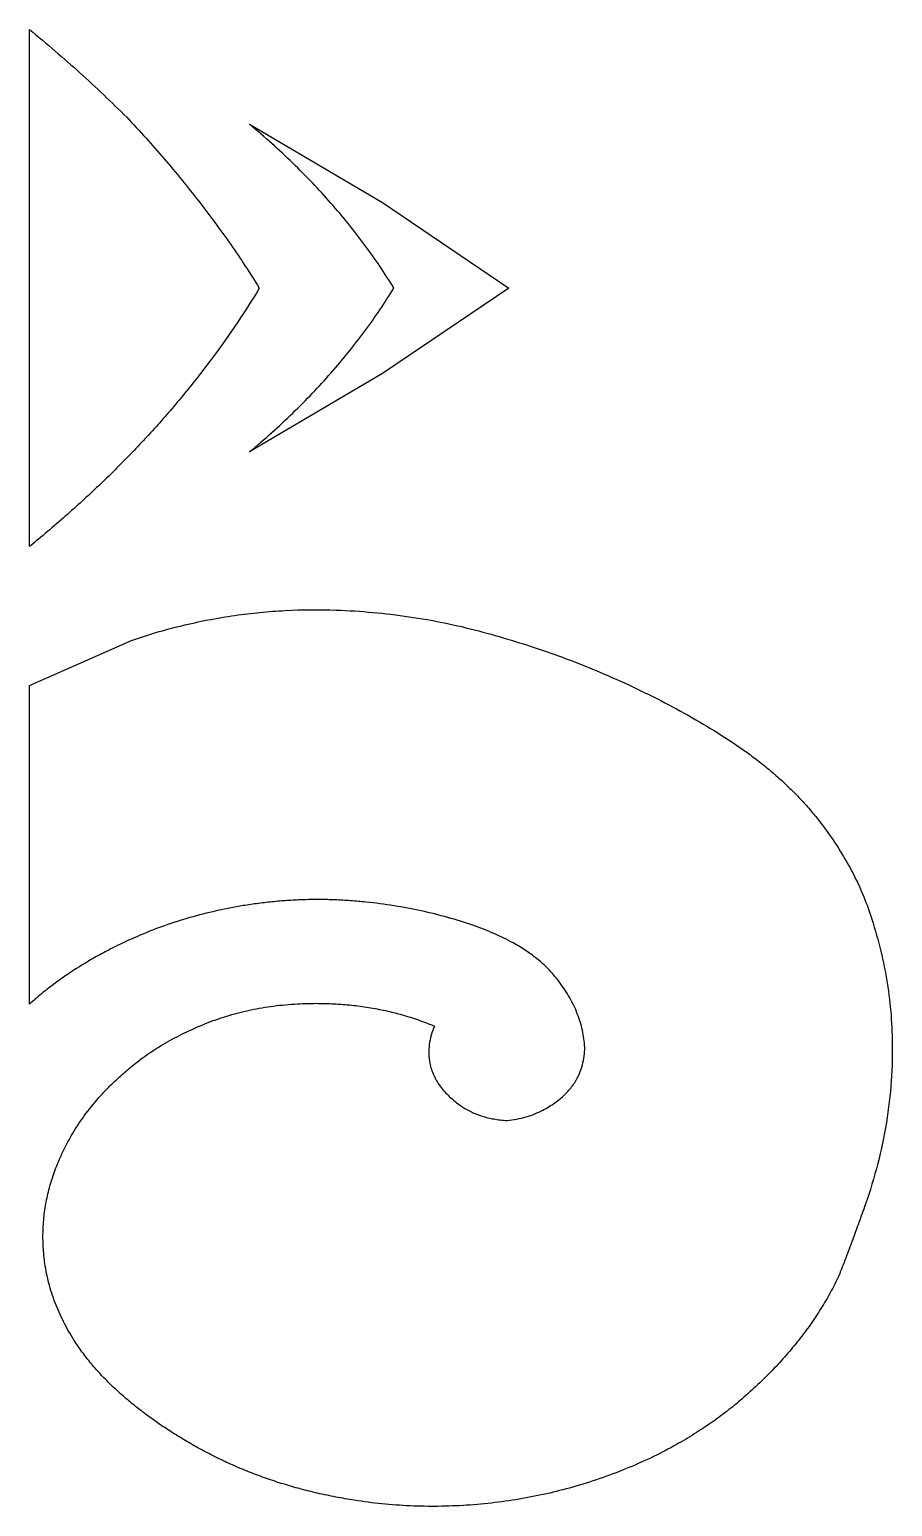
# Model space of a CAD drawing. Header units: centimetres. Extents: x -1.65 to 1.65, y -4.26 to 4.26.
# Drawn here: x -1.314 to -0.514, y -3.94 to -2.571 of the extents above; entities that cross this region are included whole.
import ezdxf

# ---------------------------------------------------------------- set-up
doc = ezdxf.new("R2010")
doc.units = ezdxf.units.CM
doc.header["$MEASUREMENT"] = 0
doc.layers.add('Layer 1', color=7, linetype='Continuous')

msp = doc.modelspace()

# ---------------------------------------------------------------- linework, layer by layer
at = {"layer": 'Layer 1', "color": 177}
for points, knots in [([(-1.22423, -2.65191), (-1.23124, -2.64491), (-1.23832, -2.63801), (-1.24551, -2.63118), (-1.24551, -2.63118), (-1.25283, -2.62423), (-1.26024, -2.61737), (-1.26774, -2.6106), (-1.26774, -2.6106), (-1.27528, -2.60381), (-1.28289, -2.59711), (-1.2906, -2.59049), (-1.2906, -2.59049), (-1.29844, -2.58376), (-1.30638, -2.57711), (-1.31439, -2.57056), (-1.31439, -2.57056), (-1.31439, -2.57056), (-1.31439, -3.04984), (-1.31439, -3.04984), (-1.31439, -3.04984), (-1.30318, -3.04071), (-1.29214, -3.03136), (-1.28127, -3.02181), (-1.28127, -3.02181), (-1.27073, -3.01255), (-1.26038, -3.00309), (-1.2502, -2.99341), (-1.2502, -2.99341), (-1.24022, -2.98392), (-1.23044, -2.97423), (-1.22085, -2.96433), (-1.22085, -2.96433), (-1.21157, -2.95476), (-1.20249, -2.94497), (-1.19363, -2.93501), (-1.19363, -2.93501), (-1.18476, -2.92505), (-1.17611, -2.91488), (-1.1677, -2.90455), (-1.1677, -2.90455), (-1.15954, -2.89451), (-1.15162, -2.88431), (-1.14393, -2.87393), (-1.14393, -2.87393), (-1.13621, -2.8635), (-1.12872, -2.85289), (-1.1215, -2.84211), (-1.1215, -2.84211), (-1.11447, -2.83163), (-1.1077, -2.821), (-1.10119, -2.8102), (-1.10119, -2.8102), (-1.10969, -2.79652), (-1.11856, -2.78306), (-1.12778, -2.76984), (-1.12778, -2.76984), (-1.13732, -2.75617), (-1.1472, -2.74276), (-1.15742, -2.7296), (-1.15742, -2.7296), (-1.16258, -2.72297), (-1.16781, -2.71642), (-1.17312, -2.70992), (-1.17312, -2.70992), (-1.17853, -2.7033), (-1.18403, -2.69677), (-1.18959, -2.69029), (-1.18959, -2.69029), (-1.19516, -2.68381), (-1.20081, -2.6774), (-1.20653, -2.67107), (-1.20653, -2.67107), (-1.21236, -2.66461), (-1.21825, -2.65823), (-1.22423, -2.65191)], [0, 0, 0, 0, 0.05, 0.05, 0.05, 0.05, 0.1, 0.1, 0.1, 0.1, 0.15, 0.15, 0.15, 0.15, 0.2, 0.2, 0.2, 0.2, 0.25, 0.25, 0.25, 0.25, 0.3, 0.3, 0.3, 0.3, 0.35, 0.35, 0.35, 0.35, 0.4, 0.4, 0.4, 0.4, 0.45, 0.45, 0.45, 0.45, 0.5, 0.5, 0.5, 0.5, 0.55, 0.55, 0.55, 0.55, 0.6, 0.6, 0.6, 0.6, 0.65, 0.65, 0.65, 0.65, 0.7, 0.7, 0.7, 0.7, 0.75, 0.75, 0.75, 0.75, 0.8, 0.8, 0.8, 0.8, 0.85, 0.85, 0.85, 0.85, 0.9, 0.9, 0.9, 0.9, 1, 1, 1, 1]), ([(-0.86985, -2.8102), (-0.86985, -2.8102), (-0.9869, -2.73085), (-0.9869, -2.73085), (-0.9869, -2.73085), (-0.9869, -2.73085), (-1.11016, -2.65843), (-1.11016, -2.65843), (-1.11016, -2.65843), (-1.1032, -2.66425), (-1.09633, -2.6702), (-1.08959, -2.67627), (-1.08959, -2.67627), (-1.08302, -2.68216), (-1.07657, -2.68818), (-1.07025, -2.69431), (-1.07025, -2.69431), (-1.06402, -2.70034), (-1.05791, -2.70649), (-1.05192, -2.71276), (-1.05192, -2.71276), (-1.0461, -2.71885), (-1.04042, -2.72505), (-1.03485, -2.73137), (-1.03485, -2.73137), (-1.02928, -2.73768), (-1.02386, -2.74412), (-1.01856, -2.75065), (-1.01856, -2.75065), (-1.01341, -2.757), (-1.00842, -2.76345), (-1.00356, -2.77), (-1.00356, -2.77), (-0.99867, -2.77659), (-0.99395, -2.78328), (-0.98936, -2.79007), (-0.98936, -2.79007), (-0.98489, -2.79668), (-0.98057, -2.8034), (-0.97642, -2.8102), (-0.97642, -2.8102), (-0.98056, -2.81701), (-0.98487, -2.82371), (-0.98934, -2.83033), (-0.98934, -2.83033), (-0.99393, -2.83713), (-0.99866, -2.84383), (-1.00354, -2.85042), (-1.00354, -2.85042), (-1.00841, -2.85699), (-1.0134, -2.86345), (-1.01854, -2.86978), (-1.01854, -2.86978), (-1.02384, -2.87632), (-1.02926, -2.88275), (-1.03483, -2.88907), (-1.03483, -2.88907), (-1.04039, -2.89537), (-1.04607, -2.90157), (-1.05189, -2.90766), (-1.05189, -2.90766), (-1.05789, -2.91393), (-1.064, -2.92008), (-1.07024, -2.92612), (-1.07024, -2.92612), (-1.07657, -2.93225), (-1.08302, -2.93827), (-1.08959, -2.94416), (-1.08959, -2.94416), (-1.09633, -2.95022), (-1.1032, -2.95616), (-1.11016, -2.96198), (-1.11016, -2.96198), (-1.11016, -2.96198), (-0.9869, -2.88955), (-0.9869, -2.88955), (-0.9869, -2.88955), (-0.9869, -2.88955), (-0.86985, -2.8102), (-0.86985, -2.8102)], [0, 0, 0, 0, 0.047619, 0.047619, 0.047619, 0.047619, 0.0952381, 0.0952381, 0.0952381, 0.0952381, 0.1428571, 0.1428571, 0.1428571, 0.1428571, 0.1904762, 0.1904762, 0.1904762, 0.1904762, 0.2380952, 0.2380952, 0.2380952, 0.2380952, 0.2857143, 0.2857143, 0.2857143, 0.2857143, 0.3333333, 0.3333333, 0.3333333, 0.3333333, 0.3809524, 0.3809524, 0.3809524, 0.3809524, 0.4285714, 0.4285714, 0.4285714, 0.4285714, 0.4761905, 0.4761905, 0.4761905, 0.4761905, 0.5238095, 0.5238095, 0.5238095, 0.5238095, 0.5714286, 0.5714286, 0.5714286, 0.5714286, 0.6190476, 0.6190476, 0.6190476, 0.6190476, 0.6666667, 0.6666667, 0.6666667, 0.6666667, 0.7142857, 0.7142857, 0.7142857, 0.7142857, 0.7619048, 0.7619048, 0.7619048, 0.7619048, 0.8095238, 0.8095238, 0.8095238, 0.8095238, 0.8571429, 0.8571429, 0.8571429, 0.8571429, 0.9047619, 0.9047619, 0.9047619, 0.9047619, 1, 1, 1, 1]), ([(-0.51409, -3.50668), (-0.51427, -3.49673), (-0.51485, -3.48677), (-0.51583, -3.47685), (-0.51583, -3.47685), (-0.51681, -3.46686), (-0.5182, -3.45689), (-0.51998, -3.447), (-0.51998, -3.447), (-0.52177, -3.43707), (-0.52393, -3.42721), (-0.52649, -3.41746), (-0.52649, -3.41746), (-0.5291, -3.40748), (-0.53209, -3.39761), (-0.53546, -3.38786), (-0.53546, -3.38786), (-0.53796, -3.38062), (-0.54078, -3.37349), (-0.54391, -3.3665), (-0.54391, -3.3665), (-0.54717, -3.35922), (-0.55074, -3.3521), (-0.55461, -3.34513), (-0.55461, -3.34513), (-0.5585, -3.33809), (-0.5627, -3.33121), (-0.56716, -3.32449), (-0.56716, -3.32449), (-0.57183, -3.31746), (-0.57679, -3.3106), (-0.582, -3.30393), (-0.582, -3.30393), (-0.5847, -3.30048), (-0.58746, -3.2971), (-0.59032, -3.29378), (-0.59032, -3.29378), (-0.59328, -3.29035), (-0.59631, -3.28699), (-0.59942, -3.28369), (-0.59942, -3.28369), (-0.60252, -3.2804), (-0.60569, -3.27717), (-0.60894, -3.27401), (-0.60894, -3.27401), (-0.6123, -3.27075), (-0.61573, -3.26755), (-0.61922, -3.26443), (-0.61922, -3.26443), (-0.62276, -3.26129), (-0.62636, -3.2582), (-0.63003, -3.25518), (-0.63003, -3.25518), (-0.63381, -3.25208), (-0.63765, -3.24903), (-0.64155, -3.24607), (-0.64155, -3.24607), (-0.64546, -3.24311), (-0.64942, -3.24022), (-0.65343, -3.23741), (-0.65343, -3.23741), (-0.65757, -3.23451), (-0.66177, -3.23168), (-0.66601, -3.22894), (-0.66601, -3.22894), (-0.67483, -3.22324), (-0.68377, -3.21772), (-0.69284, -3.21241), (-0.69284, -3.21241), (-0.70224, -3.2069), (-0.71178, -3.20161), (-0.72141, -3.19651), (-0.72141, -3.19651), (-0.73111, -3.19139), (-0.74092, -3.18645), (-0.75083, -3.18173), (-0.75083, -3.18173), (-0.76106, -3.17685), (-0.77141, -3.17217), (-0.78183, -3.16771), (-0.78183, -3.16771), (-0.79091, -3.16381), (-0.80006, -3.1601), (-0.80927, -3.15656), (-0.80927, -3.15656), (-0.81875, -3.15292), (-0.82829, -3.14946), (-0.8379, -3.14618), (-0.8379, -3.14618), (-0.84764, -3.14284), (-0.85744, -3.13968), (-0.86731, -3.13669), (-0.86731, -3.13669), (-0.87738, -3.13364), (-0.8875, -3.13077), (-0.89768, -3.12806), (-0.89768, -3.12806), (-0.90817, -3.12528), (-0.91874, -3.1228), (-0.92938, -3.12062), (-0.92938, -3.12062), (-0.94031, -3.1184), (-0.9513, -3.11646), (-0.96234, -3.11485), (-0.96234, -3.11485), (-0.97346, -3.11323), (-0.98461, -3.11191), (-0.99581, -3.1109), (-0.99581, -3.1109), (-1.00713, -3.10987), (-1.01848, -3.10915), (-1.02985, -3.10873), (-1.02985, -3.10873), (-1.04563, -3.10816), (-1.06143, -3.10829), (-1.0772, -3.10913), (-1.0772, -3.10913), (-1.08504, -3.10954), (-1.09287, -3.11013), (-1.10069, -3.1109), (-1.10069, -3.1109), (-1.10842, -3.11165), (-1.11613, -3.11259), (-1.12381, -3.1137), (-1.12381, -3.1137), (-1.13221, -3.11491), (-1.14057, -3.11632), (-1.1489, -3.11792), (-1.1489, -3.11792), (-1.15705, -3.11948), (-1.16517, -3.12125), (-1.17323, -3.1232), (-1.17323, -3.1232), (-1.18123, -3.12513), (-1.18918, -3.12726), (-1.19708, -3.12958), (-1.19708, -3.12958), (-1.20473, -3.13183), (-1.21233, -3.13428), (-1.21985, -3.13692), (-1.21985, -3.13692), (-1.21985, -3.13692), (-1.31438, -3.17852), (-1.31438, -3.17852), (-1.31438, -3.17852), (-1.31438, -3.17852), (-1.31438, -3.47407), (-1.31438, -3.47407), (-1.31438, -3.47407), (-1.31088, -3.47089), (-1.30729, -3.4678), (-1.30362, -3.46479), (-1.30362, -3.46479), (-1.29983, -3.46167), (-1.29596, -3.45864), (-1.29204, -3.45569), (-1.29204, -3.45569), (-1.28814, -3.45277), (-1.28417, -3.44994), (-1.28015, -3.4472), (-1.28015, -3.4472), (-1.27598, -3.44435), (-1.27174, -3.44159), (-1.26745, -3.43893), (-1.26745, -3.43893), (-1.26317, -3.43626), (-1.25882, -3.43368), (-1.25443, -3.43119), (-1.25443, -3.43119), (-1.24988, -3.42862), (-1.24528, -3.42612), (-1.24063, -3.42373), (-1.24063, -3.42373), (-1.23587, -3.42127), (-1.23106, -3.4189), (-1.2262, -3.41662), (-1.2262, -3.41662), (-1.22122, -3.41428), (-1.21619, -3.41203), (-1.21112, -3.40987), (-1.21112, -3.40987), (-1.20388, -3.40678), (-1.19655, -3.40393), (-1.18912, -3.40131), (-1.18912, -3.40131), (-1.18138, -3.39858), (-1.17354, -3.39608), (-1.16564, -3.39383), (-1.16564, -3.39383), (-1.15762, -3.39154), (-1.14953, -3.38949), (-1.14138, -3.38767), (-1.14138, -3.38767), (-1.13301, -3.38579), (-1.12458, -3.38416), (-1.11612, -3.38276), (-1.11612, -3.38276), (-1.11142, -3.38199), (-1.10671, -3.3813), (-1.102, -3.38068), (-1.102, -3.38068), (-1.09723, -3.38006), (-1.09245, -3.37952), (-1.08767, -3.37906), (-1.08767, -3.37906), (-1.08298, -3.3786), (-1.07829, -3.37823), (-1.0736, -3.37793), (-1.0736, -3.37793), (-1.06886, -3.37763), (-1.06412, -3.37742), (-1.05938, -3.37728), (-1.05938, -3.37728), (-1.05466, -3.37714), (-1.04993, -3.37708), (-1.0452, -3.3771), (-1.0452, -3.3771), (-1.04047, -3.37713), (-1.03572, -3.37723), (-1.03098, -3.37741), (-1.03098, -3.37741), (-1.02616, -3.37758), (-1.02133, -3.37784), (-1.01651, -3.37819), (-1.01651, -3.37819), (-1.01173, -3.37853), (-1.00695, -3.37894), (-1.00217, -3.37945), (-1.00217, -3.37945), (-0.99349, -3.38035), (-0.98482, -3.38149), (-0.9762, -3.38286), (-0.9762, -3.38286), (-0.96775, -3.38422), (-0.95935, -3.38579), (-0.95099, -3.38762), (-0.95099, -3.38762), (-0.94275, -3.38941), (-0.93455, -3.39144), (-0.92643, -3.39371), (-0.92643, -3.39371), (-0.91858, -3.39589), (-0.91081, -3.39831), (-0.90312, -3.40097), (-0.90312, -3.40097), (-0.89978, -3.40213), (-0.89645, -3.40334), (-0.89315, -3.40463), (-0.89315, -3.40463), (-0.88996, -3.40587), (-0.8868, -3.40718), (-0.88367, -3.40854), (-0.88367, -3.40854), (-0.88056, -3.40991), (-0.87748, -3.41134), (-0.87442, -3.41283), (-0.87442, -3.41283), (-0.87147, -3.41427), (-0.86857, -3.41577), (-0.86568, -3.41734), (-0.86568, -3.41734), (-0.86172, -3.4195), (-0.85786, -3.42181), (-0.85411, -3.42429), (-0.85411, -3.42429), (-0.85061, -3.4266), (-0.84722, -3.42906), (-0.84395, -3.43168), (-0.84395, -3.43168), (-0.84072, -3.43425), (-0.83763, -3.43699), (-0.83468, -3.43987), (-0.83468, -3.43987), (-0.83195, -3.44253), (-0.82937, -3.44535), (-0.82694, -3.44829), (-0.82694, -3.44829), (-0.82502, -3.45062), (-0.82316, -3.45301), (-0.82139, -3.45547), (-0.82139, -3.45547), (-0.81968, -3.45781), (-0.81805, -3.46022), (-0.81649, -3.46268), (-0.81649, -3.46268), (-0.81498, -3.46506), (-0.81355, -3.4675), (-0.8122, -3.46999), (-0.8122, -3.46999), (-0.8109, -3.47238), (-0.80968, -3.47482), (-0.80855, -3.4773), (-0.80855, -3.4773), (-0.80742, -3.47978), (-0.8064, -3.4823), (-0.80546, -3.48484), (-0.80546, -3.48484), (-0.80454, -3.48733), (-0.80371, -3.48984), (-0.80299, -3.4924), (-0.80299, -3.4924), (-0.80225, -3.49498), (-0.80161, -3.49759), (-0.80107, -3.50022), (-0.80107, -3.50022), (-0.80053, -3.50281), (-0.8001, -3.50542), (-0.79977, -3.50804), (-0.79977, -3.50804), (-0.79943, -3.51073), (-0.79929, -3.51344), (-0.79934, -3.51616), (-0.79934, -3.51616), (-0.7994, -3.51888), (-0.79965, -3.52159), (-0.8001, -3.52428), (-0.8001, -3.52428), (-0.80056, -3.52701), (-0.80121, -3.52971), (-0.80204, -3.53237), (-0.80204, -3.53237), (-0.80291, -3.53513), (-0.80396, -3.53785), (-0.80519, -3.54047), (-0.80519, -3.54047), (-0.80593, -3.54205), (-0.80675, -3.54359), (-0.80762, -3.5451), (-0.80762, -3.5451), (-0.80856, -3.54667), (-0.80957, -3.5482), (-0.81065, -3.54969), (-0.81065, -3.54969), (-0.81169, -3.55113), (-0.8128, -3.55252), (-0.81397, -3.55386), (-0.81397, -3.55386), (-0.81522, -3.55529), (-0.81652, -3.55666), (-0.81789, -3.55797), (-0.81789, -3.55797), (-0.81925, -3.5593), (-0.82067, -3.56055), (-0.82213, -3.56176), (-0.82213, -3.56176), (-0.82368, -3.56305), (-0.82529, -3.56428), (-0.82693, -3.56545), (-0.82693, -3.56545), (-0.82868, -3.56668), (-0.83046, -3.56785), (-0.83229, -3.56897), (-0.83229, -3.56897), (-0.83421, -3.57015), (-0.83617, -3.57127), (-0.83816, -3.57233), (-0.83816, -3.57233), (-0.84053, -3.5736), (-0.84297, -3.57473), (-0.84547, -3.57574), (-0.84547, -3.57574), (-0.84817, -3.57682), (-0.85092, -3.57777), (-0.85371, -3.57857), (-0.85371, -3.57857), (-0.85654, -3.57939), (-0.85941, -3.58008), (-0.86231, -3.58064), (-0.86231, -3.58064), (-0.86532, -3.58122), (-0.86836, -3.58167), (-0.87141, -3.58199), (-0.87141, -3.58199), (-0.8735, -3.58185), (-0.87559, -3.58166), (-0.87767, -3.5814), (-0.87767, -3.5814), (-0.87971, -3.58115), (-0.88174, -3.58086), (-0.88376, -3.58049), (-0.88376, -3.58049), (-0.88563, -3.58016), (-0.88748, -3.57977), (-0.88932, -3.57932), (-0.88932, -3.57932), (-0.89109, -3.57889), (-0.89285, -3.57839), (-0.89459, -3.57785), (-0.89459, -3.57785), (-0.89634, -3.5773), (-0.89806, -3.57669), (-0.89976, -3.57602), (-0.89976, -3.57602), (-0.90137, -3.57539), (-0.90295, -3.5747), (-0.90451, -3.57394), (-0.90451, -3.57394), (-0.90614, -3.57316), (-0.90774, -3.57232), (-0.9093, -3.57142), (-0.9093, -3.57142), (-0.91078, -3.57057), (-0.91221, -3.56967), (-0.91361, -3.56871), (-0.91361, -3.56871), (-0.91567, -3.56729), (-0.91767, -3.56579), (-0.91962, -3.56424), (-0.91962, -3.56424), (-0.92146, -3.56276), (-0.92324, -3.56122), (-0.92496, -3.55961), (-0.92496, -3.55961), (-0.92656, -3.55812), (-0.92809, -3.55655), (-0.92955, -3.55492), (-0.92955, -3.55492), (-0.93091, -3.55339), (-0.93221, -3.55181), (-0.93341, -3.55016), (-0.93341, -3.55016), (-0.93462, -3.54851), (-0.93574, -3.54681), (-0.93678, -3.54506), (-0.93678, -3.54506), (-0.93775, -3.54339), (-0.93864, -3.54168), (-0.93942, -3.53993), (-0.93942, -3.53993), (-0.94023, -3.53811), (-0.94094, -3.53626), (-0.94155, -3.53437), (-0.94155, -3.53437), (-0.94213, -3.53255), (-0.9426, -3.5307), (-0.94297, -3.52882), (-0.94297, -3.52882), (-0.94353, -3.52595), (-0.94385, -3.52305), (-0.94395, -3.52013), (-0.94395, -3.52013), (-0.94405, -3.51723), (-0.94391, -3.51431), (-0.94354, -3.51143), (-0.94354, -3.51143), (-0.94317, -3.50856), (-0.94258, -3.50573), (-0.94176, -3.50295), (-0.94176, -3.50295), (-0.94091, -3.50003), (-0.93983, -3.49718), (-0.93855, -3.49443), (-0.93855, -3.49443), (-0.94101, -3.49341), (-0.94347, -3.49244), (-0.94596, -3.4915), (-0.94596, -3.4915), (-0.94848, -3.49054), (-0.95102, -3.48961), (-0.95357, -3.48872), (-0.95357, -3.48872), (-0.95603, -3.48787), (-0.9585, -3.48706), (-0.96098, -3.48628), (-0.96098, -3.48628), (-0.9635, -3.48548), (-0.96603, -3.48473), (-0.96857, -3.48401), (-0.96857, -3.48401), (-0.97112, -3.48329), (-0.97369, -3.4826), (-0.97626, -3.48195), (-0.97626, -3.48195), (-0.97886, -3.4813), (-0.98147, -3.48068), (-0.98409, -3.4801), (-0.98409, -3.4801), (-0.98668, -3.47952), (-0.98927, -3.47899), (-0.99187, -3.47849), (-0.99187, -3.47849), (-0.9945, -3.47799), (-0.99713, -3.47752), (-0.99978, -3.4771), (-0.99978, -3.4771), (-1.00504, -3.47623), (-1.01033, -3.47553), (-1.01563, -3.47498), (-1.01563, -3.47498), (-1.02101, -3.4744), (-1.0264, -3.47399), (-1.0318, -3.47372), (-1.0318, -3.47372), (-1.03745, -3.47343), (-1.04312, -3.47329), (-1.04877, -3.4733), (-1.04877, -3.4733), (-1.05444, -3.47331), (-1.06009, -3.47347), (-1.06575, -3.47378), (-1.06575, -3.47378), (-1.06949, -3.47399), (-1.07323, -3.47425), (-1.07694, -3.47459), (-1.07694, -3.47459), (-1.08065, -3.47493), (-1.08434, -3.47533), (-1.08803, -3.47581), (-1.08803, -3.47581), (-1.09157, -3.47626), (-1.09511, -3.47679), (-1.09864, -3.47738), (-1.09864, -3.47738), (-1.10211, -3.47797), (-1.10557, -3.47862), (-1.10901, -3.47934), (-1.10901, -3.47934), (-1.11245, -3.48006), (-1.11589, -3.48085), (-1.1193, -3.48171), (-1.1193, -3.48171), (-1.12263, -3.48255), (-1.12594, -3.48346), (-1.12923, -3.48444), (-1.12923, -3.48444), (-1.13258, -3.48544), (-1.1359, -3.4865), (-1.1392, -3.48763), (-1.1392, -3.48763), (-1.1424, -3.48873), (-1.14557, -3.4899), (-1.14872, -3.49114), (-1.14872, -3.49114), (-1.15537, -3.49376), (-1.16194, -3.49661), (-1.16841, -3.49968), (-1.16841, -3.49968), (-1.17452, -3.50259), (-1.18053, -3.50571), (-1.18641, -3.50905), (-1.18641, -3.50905), (-1.19218, -3.51232), (-1.19782, -3.51582), (-1.2033, -3.51953), (-1.2033, -3.51953), (-1.20843, -3.523), (-1.21341, -3.52668), (-1.21821, -3.53057), (-1.21821, -3.53057), (-1.22118, -3.53296), (-1.2241, -3.53542), (-1.22697, -3.53793), (-1.22697, -3.53793), (-1.22975, -3.54036), (-1.23247, -3.54286), (-1.23514, -3.5454), (-1.23514, -3.5454), (-1.23782, -3.54794), (-1.24043, -3.55054), (-1.243, -3.5532), (-1.243, -3.5532), (-1.24548, -3.55576), (-1.2479, -3.55839), (-1.25026, -3.56106), (-1.25026, -3.56106), (-1.25496, -3.56637), (-1.25941, -3.5719), (-1.26359, -3.57762), (-1.26359, -3.57762), (-1.26751, -3.583), (-1.27117, -3.58857), (-1.27455, -3.59431), (-1.27455, -3.59431), (-1.27741, -3.59915), (-1.28007, -3.60411), (-1.28255, -3.60916), (-1.28255, -3.60916), (-1.28494, -3.61402), (-1.28714, -3.61898), (-1.28914, -3.62401), (-1.28914, -3.62401), (-1.29108, -3.62887), (-1.29281, -3.63381), (-1.29434, -3.63882), (-1.29434, -3.63882), (-1.29581, -3.64371), (-1.29709, -3.64865), (-1.29815, -3.65363), (-1.29815, -3.65363), (-1.29921, -3.65861), (-1.30004, -3.66364), (-1.30066, -3.66869), (-1.30066, -3.66869), (-1.30127, -3.67369), (-1.30165, -3.67872), (-1.30182, -3.68375), (-1.30182, -3.68375), (-1.30198, -3.6889), (-1.30192, -3.69404), (-1.30163, -3.69918), (-1.30163, -3.69918), (-1.30135, -3.70435), (-1.30083, -3.7095), (-1.3001, -3.71462), (-1.3001, -3.71462), (-1.29922, -3.72072), (-1.298, -3.72677), (-1.29644, -3.73273), (-1.29644, -3.73273), (-1.29484, -3.73889), (-1.2929, -3.74495), (-1.29062, -3.75089), (-1.29062, -3.75089), (-1.28835, -3.75685), (-1.28576, -3.76268), (-1.28287, -3.76837), (-1.28287, -3.76837), (-1.27983, -3.77436), (-1.2765, -3.78019), (-1.27288, -3.78584), (-1.27288, -3.78584), (-1.27052, -3.78954), (-1.26804, -3.79314), (-1.26544, -3.79668), (-1.26544, -3.79668), (-1.26275, -3.80036), (-1.25992, -3.80397), (-1.25699, -3.80748), (-1.25699, -3.80748), (-1.25403, -3.81103), (-1.25096, -3.81449), (-1.2478, -3.81786), (-1.2478, -3.81786), (-1.2445, -3.82138), (-1.2411, -3.8248), (-1.23761, -3.82812), (-1.23761, -3.82812), (-1.23425, -3.83132), (-1.23083, -3.83444), (-1.22734, -3.83749), (-1.22734, -3.83749), (-1.22373, -3.84064), (-1.22005, -3.84372), (-1.21632, -3.84672), (-1.21632, -3.84672), (-1.21257, -3.84972), (-1.20877, -3.85265), (-1.2049, -3.85551), (-1.2049, -3.85551), (-1.20091, -3.85845), (-1.19687, -3.86132), (-1.19277, -3.8641), (-1.19277, -3.8641), (-1.18858, -3.86695), (-1.18434, -3.86972), (-1.18005, -3.87241), (-1.18005, -3.87241), (-1.17562, -3.87518), (-1.17114, -3.87788), (-1.16663, -3.88049), (-1.16663, -3.88049), (-1.1621, -3.88311), (-1.15753, -3.88564), (-1.15293, -3.88811), (-1.15293, -3.88811), (-1.14818, -3.89063), (-1.14339, -3.89308), (-1.13856, -3.89545), (-1.13856, -3.89545), (-1.13388, -3.89773), (-1.12915, -3.89994), (-1.12437, -3.90204), (-1.12437, -3.90204), (-1.11945, -3.90421), (-1.11448, -3.90628), (-1.10947, -3.90825), (-1.10947, -3.90825), (-1.10454, -3.91019), (-1.09956, -3.91205), (-1.09454, -3.9138), (-1.09454, -3.9138), (-1.08941, -3.91559), (-1.08423, -3.91729), (-1.07902, -3.91889), (-1.07902, -3.91889), (-1.07381, -3.92049), (-1.06857, -3.922), (-1.0633, -3.92341), (-1.0633, -3.92341), (-1.05793, -3.92484), (-1.05252, -3.92619), (-1.04708, -3.92743), (-1.04708, -3.92743), (-1.04151, -3.9287), (-1.03591, -3.92989), (-1.03028, -3.93097), (-1.03028, -3.93097), (-1.02459, -3.93207), (-1.01887, -3.93307), (-1.01313, -3.93398), (-1.01313, -3.93398), (-1.00462, -3.93533), (-0.99608, -3.93643), (-0.9875, -3.93729), (-0.9875, -3.93729), (-0.97882, -3.93816), (-0.97009, -3.9388), (-0.96137, -3.93918), (-0.96137, -3.93918), (-0.95263, -3.93957), (-0.94388, -3.93972), (-0.93513, -3.93962), (-0.93513, -3.93962), (-0.92641, -3.93952), (-0.91768, -3.93918), (-0.90897, -3.9386), (-0.90897, -3.9386), (-0.90019, -3.93801), (-0.89141, -3.9372), (-0.88267, -3.93615), (-0.88267, -3.93615), (-0.87406, -3.93512), (-0.86549, -3.93386), (-0.85694, -3.93238), (-0.85694, -3.93238), (-0.84848, -3.9309), (-0.84005, -3.9292), (-0.83169, -3.92726), (-0.83169, -3.92726), (-0.82356, -3.92539), (-0.81549, -3.92328), (-0.80748, -3.92094), (-0.80748, -3.92094), (-0.79901, -3.91846), (-0.79061, -3.91576), (-0.78227, -3.91284), (-0.78227, -3.91284), (-0.77424, -3.91003), (-0.76629, -3.90698), (-0.75844, -3.90374), (-0.75844, -3.90374), (-0.7507, -3.90054), (-0.74306, -3.89711), (-0.73552, -3.89347), (-0.73552, -3.89347), (-0.72835, -3.88999), (-0.72127, -3.8863), (-0.71431, -3.88238), (-0.71431, -3.88238), (-0.70869, -3.87923), (-0.70313, -3.87593), (-0.69765, -3.87251), (-0.69765, -3.87251), (-0.69239, -3.86921), (-0.68721, -3.8658), (-0.68211, -3.86226), (-0.68211, -3.86226), (-0.67706, -3.85874), (-0.67209, -3.8551), (-0.66722, -3.85134), (-0.66722, -3.85134), (-0.66257, -3.84773), (-0.658, -3.84401), (-0.65354, -3.84016), (-0.65354, -3.84016), (-0.64851, -3.83582), (-0.64357, -3.83136), (-0.63873, -3.8268), (-0.63873, -3.8268), (-0.63407, -3.8224), (-0.62952, -3.81789), (-0.62507, -3.81329), (-0.62507, -3.81329), (-0.6207, -3.80876), (-0.61646, -3.80414), (-0.61233, -3.7994), (-0.61233, -3.7994), (-0.60835, -3.79486), (-0.60448, -3.7902), (-0.60075, -3.78546), (-0.60075, -3.78546), (-0.59701, -3.7807), (-0.59339, -3.77585), (-0.58991, -3.77091), (-0.58991, -3.77091), (-0.58656, -3.76614), (-0.58333, -3.76127), (-0.58023, -3.75632), (-0.58023, -3.75632), (-0.57711, -3.75133), (-0.57413, -3.74624), (-0.57129, -3.74107), (-0.57129, -3.74107), (-0.56855, -3.73606), (-0.56595, -3.73097), (-0.5635, -3.72581), (-0.5635, -3.72581), (-0.56138, -3.72036), (-0.55928, -3.71491), (-0.5572, -3.70945), (-0.5572, -3.70945), (-0.55512, -3.70396), (-0.55306, -3.69846), (-0.55102, -3.69297), (-0.55102, -3.69297), (-0.54897, -3.68746), (-0.54695, -3.68194), (-0.54495, -3.67642), (-0.54495, -3.67642), (-0.54296, -3.67094), (-0.541, -3.66544), (-0.53907, -3.65995), (-0.53907, -3.65995), (-0.53464, -3.64742), (-0.53077, -3.63471), (-0.52747, -3.62186), (-0.52747, -3.62186), (-0.52424, -3.60931), (-0.52159, -3.59662), (-0.51951, -3.58384), (-0.51951, -3.58384), (-0.51742, -3.57104), (-0.51592, -3.55817), (-0.51501, -3.54524), (-0.51501, -3.54524), (-0.51411, -3.53242), (-0.51381, -3.51954), (-0.51409, -3.50668)], [0, 0, 0, 0, 0.0048077, 0.0048077, 0.0048077, 0.0048077, 0.0096154, 0.0096154, 0.0096154, 0.0096154, 0.0144231, 0.0144231, 0.0144231, 0.0144231, 0.0192308, 0.0192308, 0.0192308, 0.0192308, 0.0240385, 0.0240385, 0.0240385, 0.0240385, 0.0288462, 0.0288462, 0.0288462, 0.0288462, 0.0336538, 0.0336538, 0.0336538, 0.0336538, 0.0384615, 0.0384615, 0.0384615, 0.0384615, 0.0432692, 0.0432692, 0.0432692, 0.0432692, 0.0480769, 0.0480769, 0.0480769, 0.0480769, 0.0528846, 0.0528846, 0.0528846, 0.0528846, 0.0576923, 0.0576923, 0.0576923, 0.0576923, 0.0625, 0.0625, 0.0625, 0.0625, 0.0673077, 0.0673077, 0.0673077, 0.0673077, 0.0721154, 0.0721154, 0.0721154, 0.0721154, 0.0769231, 0.0769231, 0.0769231, 0.0769231, 0.0817308, 0.0817308, 0.0817308, 0.0817308, 0.0865385, 0.0865385, 0.0865385, 0.0865385, 0.0913462, 0.0913462, 0.0913462, 0.0913462, 0.0961538, 0.0961538, 0.0961538, 0.0961538, 0.1009615, 0.1009615, 0.1009615, 0.1009615, 0.1057692, 0.1057692, 0.1057692, 0.1057692, 0.1105769, 0.1105769, 0.1105769, 0.1105769, 0.1153846, 0.1153846, 0.1153846, 0.1153846, 0.1201923, 0.1201923, 0.1201923, 0.1201923, 0.125, 0.125, 0.125, 0.125, 0.1298077, 0.1298077, 0.1298077, 0.1298077, 0.1346154, 0.1346154, 0.1346154, 0.1346154, 0.1394231, 0.1394231, 0.1394231, 0.1394231, 0.1442308, 0.1442308, 0.1442308, 0.1442308, 0.1490385, 0.1490385, 0.1490385, 0.1490385, 0.1538462, 0.1538462, 0.1538462, 0.1538462, 0.1586538, 0.1586538, 0.1586538, 0.1586538, 0.1634615, 0.1634615, 0.1634615, 0.1634615, 0.1682692, 0.1682692, 0.1682692, 0.1682692, 0.1730769, 0.1730769, 0.1730769, 0.1730769, 0.1778846, 0.1778846, 0.1778846, 0.1778846, 0.1826923, 0.1826923, 0.1826923, 0.1826923, 0.1875, 0.1875, 0.1875, 0.1875, 0.1923077, 0.1923077, 0.1923077, 0.1923077, 0.1971154, 0.1971154, 0.1971154, 0.1971154, 0.2019231, 0.2019231, 0.2019231, 0.2019231, 0.2067308, 0.2067308, 0.2067308, 0.2067308, 0.2115385, 0.2115385, 0.2115385, 0.2115385, 0.2163462, 0.2163462, 0.2163462, 0.2163462, 0.2211538, 0.2211538, 0.2211538, 0.2211538, 0.2259615, 0.2259615, 0.2259615, 0.2259615, 0.2307692, 0.2307692, 0.2307692, 0.2307692, 0.2355769, 0.2355769, 0.2355769, 0.2355769, 0.2403846, 0.2403846, 0.2403846, 0.2403846, 0.2451923, 0.2451923, 0.2451923, 0.2451923, 0.25, 0.25, 0.25, 0.25, 0.2548077, 0.2548077, 0.2548077, 0.2548077, 0.2596154, 0.2596154, 0.2596154, 0.2596154, 0.2644231, 0.2644231, 0.2644231, 0.2644231, 0.2692308, 0.2692308, 0.2692308, 0.2692308, 0.2740385, 0.2740385, 0.2740385, 0.2740385, 0.2788462, 0.2788462, 0.2788462, 0.2788462, 0.2836538, 0.2836538, 0.2836538, 0.2836538, 0.2884615, 0.2884615, 0.2884615, 0.2884615, 0.2932692, 0.2932692, 0.2932692, 0.2932692, 0.2980769, 0.2980769, 0.2980769, 0.2980769, 0.3028846, 0.3028846, 0.3028846, 0.3028846, 0.3076923, 0.3076923, 0.3076923, 0.3076923, 0.3125, 0.3125, 0.3125, 0.3125, 0.3173077, 0.3173077, 0.3173077, 0.3173077, 0.3221154, 0.3221154, 0.3221154, 0.3221154, 0.3269231, 0.3269231, 0.3269231, 0.3269231, 0.3317308, 0.3317308, 0.3317308, 0.3317308, 0.3365385, 0.3365385, 0.3365385, 0.3365385, 0.3413462, 0.3413462, 0.3413462, 0.3413462, 0.3461538, 0.3461538, 0.3461538, 0.3461538, 0.3509615, 0.3509615, 0.3509615, 0.3509615, 0.3557692, 0.3557692, 0.3557692, 0.3557692, 0.3605769, 0.3605769, 0.3605769, 0.3605769, 0.3653846, 0.3653846, 0.3653846, 0.3653846, 0.3701923, 0.3701923, 0.3701923, 0.3701923, 0.375, 0.375, 0.375, 0.375, 0.3798077, 0.3798077, 0.3798077, 0.3798077, 0.3846154, 0.3846154, 0.3846154, 0.3846154, 0.3894231, 0.3894231, 0.3894231, 0.3894231, 0.3942308, 0.3942308, 0.3942308, 0.3942308, 0.3990385, 0.3990385, 0.3990385, 0.3990385, 0.4038462, 0.4038462, 0.4038462, 0.4038462, 0.4086538, 0.4086538, 0.4086538, 0.4086538, 0.4134615, 0.4134615, 0.4134615, 0.4134615, 0.4182692, 0.4182692, 0.4182692, 0.4182692, 0.4230769, 0.4230769, 0.4230769, 0.4230769, 0.4278846, 0.4278846, 0.4278846, 0.4278846, 0.4326923, 0.4326923, 0.4326923, 0.4326923, 0.4375, 0.4375, 0.4375, 0.4375, 0.4423077, 0.4423077, 0.4423077, 0.4423077, 0.4471154, 0.4471154, 0.4471154, 0.4471154, 0.4519231, 0.4519231, 0.4519231, 0.4519231, 0.4567308, 0.4567308, 0.4567308, 0.4567308, 0.4615385, 0.4615385, 0.4615385, 0.4615385, 0.4663462, 0.4663462, 0.4663462, 0.4663462, 0.4711538, 0.4711538, 0.4711538, 0.4711538, 0.4759615, 0.4759615, 0.4759615, 0.4759615, 0.4807692, 0.4807692, 0.4807692, 0.4807692, 0.4855769, 0.4855769, 0.4855769, 0.4855769, 0.4903846, 0.4903846, 0.4903846, 0.4903846, 0.4951923, 0.4951923, 0.4951923, 0.4951923, 0.5, 0.5, 0.5, 0.5, 0.5048077, 0.5048077, 0.5048077, 0.5048077, 0.5096154, 0.5096154, 0.5096154, 0.5096154, 0.5144231, 0.5144231, 0.5144231, 0.5144231, 0.5192308, 0.5192308, 0.5192308, 0.5192308, 0.5240385, 0.5240385, 0.5240385, 0.5240385, 0.5288462, 0.5288462, 0.5288462, 0.5288462, 0.5336538, 0.5336538, 0.5336538, 0.5336538, 0.5384615, 0.5384615, 0.5384615, 0.5384615, 0.5432692, 0.5432692, 0.5432692, 0.5432692, 0.5480769, 0.5480769, 0.5480769, 0.5480769, 0.5528846, 0.5528846, 0.5528846, 0.5528846, 0.5576923, 0.5576923, 0.5576923, 0.5576923, 0.5625, 0.5625, 0.5625, 0.5625, 0.5673077, 0.5673077, 0.5673077, 0.5673077, 0.5721154, 0.5721154, 0.5721154, 0.5721154, 0.5769231, 0.5769231, 0.5769231, 0.5769231, 0.5817308, 0.5817308, 0.5817308, 0.5817308, 0.5865385, 0.5865385, 0.5865385, 0.5865385, 0.5913462, 0.5913462, 0.5913462, 0.5913462, 0.5961538, 0.5961538, 0.5961538, 0.5961538, 0.6009615, 0.6009615, 0.6009615, 0.6009615, 0.6057692, 0.6057692, 0.6057692, 0.6057692, 0.6105769, 0.6105769, 0.6105769, 0.6105769, 0.6153846, 0.6153846, 0.6153846, 0.6153846, 0.6201923, 0.6201923, 0.6201923, 0.6201923, 0.625, 0.625, 0.625, 0.625, 0.6298077, 0.6298077, 0.6298077, 0.6298077, 0.6346154, 0.6346154, 0.6346154, 0.6346154, 0.6394231, 0.6394231, 0.6394231, 0.6394231, 0.6442308, 0.6442308, 0.6442308, 0.6442308, 0.6490385, 0.6490385, 0.6490385, 0.6490385, 0.6538462, 0.6538462, 0.6538462, 0.6538462, 0.6586538, 0.6586538, 0.6586538, 0.6586538, 0.6634615, 0.6634615, 0.6634615, 0.6634615, 0.6682692, 0.6682692, 0.6682692, 0.6682692, 0.6730769, 0.6730769, 0.6730769, 0.6730769, 0.6778846, 0.6778846, 0.6778846, 0.6778846, 0.6826923, 0.6826923, 0.6826923, 0.6826923, 0.6875, 0.6875, 0.6875, 0.6875, 0.6923077, 0.6923077, 0.6923077, 0.6923077, 0.6971154, 0.6971154, 0.6971154, 0.6971154, 0.7019231, 0.7019231, 0.7019231, 0.7019231, 0.7067308, 0.7067308, 0.7067308, 0.7067308, 0.7115385, 0.7115385, 0.7115385, 0.7115385, 0.7163462, 0.7163462, 0.7163462, 0.7163462, 0.7211538, 0.7211538, 0.7211538, 0.7211538, 0.7259615, 0.7259615, 0.7259615, 0.7259615, 0.7307692, 0.7307692, 0.7307692, 0.7307692, 0.7355769, 0.7355769, 0.7355769, 0.7355769, 0.7403846, 0.7403846, 0.7403846, 0.7403846, 0.7451923, 0.7451923, 0.7451923, 0.7451923, 0.75, 0.75, 0.75, 0.75, 0.7548077, 0.7548077, 0.7548077, 0.7548077, 0.7596154, 0.7596154, 0.7596154, 0.7596154, 0.7644231, 0.7644231, 0.7644231, 0.7644231, 0.7692308, 0.7692308, 0.7692308, 0.7692308, 0.7740385, 0.7740385, 0.7740385, 0.7740385, 0.7788462, 0.7788462, 0.7788462, 0.7788462, 0.7836538, 0.7836538, 0.7836538, 0.7836538, 0.7884615, 0.7884615, 0.7884615, 0.7884615, 0.7932692, 0.7932692, 0.7932692, 0.7932692, 0.7980769, 0.7980769, 0.7980769, 0.7980769, 0.8028846, 0.8028846, 0.8028846, 0.8028846, 0.8076923, 0.8076923, 0.8076923, 0.8076923, 0.8125, 0.8125, 0.8125, 0.8125, 0.8173077, 0.8173077, 0.8173077, 0.8173077, 0.8221154, 0.8221154, 0.8221154, 0.8221154, 0.8269231, 0.8269231, 0.8269231, 0.8269231, 0.8317308, 0.8317308, 0.8317308, 0.8317308, 0.8365385, 0.8365385, 0.8365385, 0.8365385, 0.8413462, 0.8413462, 0.8413462, 0.8413462, 0.8461538, 0.8461538, 0.8461538, 0.8461538, 0.8509615, 0.8509615, 0.8509615, 0.8509615, 0.8557692, 0.8557692, 0.8557692, 0.8557692, 0.8605769, 0.8605769, 0.8605769, 0.8605769, 0.8653846, 0.8653846, 0.8653846, 0.8653846, 0.8701923, 0.8701923, 0.8701923, 0.8701923, 0.875, 0.875, 0.875, 0.875, 0.8798077, 0.8798077, 0.8798077, 0.8798077, 0.8846154, 0.8846154, 0.8846154, 0.8846154, 0.8894231, 0.8894231, 0.8894231, 0.8894231, 0.8942308, 0.8942308, 0.8942308, 0.8942308, 0.8990385, 0.8990385, 0.8990385, 0.8990385, 0.9038462, 0.9038462, 0.9038462, 0.9038462, 0.9086538, 0.9086538, 0.9086538, 0.9086538, 0.9134615, 0.9134615, 0.9134615, 0.9134615, 0.9182692, 0.9182692, 0.9182692, 0.9182692, 0.9230769, 0.9230769, 0.9230769, 0.9230769, 0.9278846, 0.9278846, 0.9278846, 0.9278846, 0.9326923, 0.9326923, 0.9326923, 0.9326923, 0.9375, 0.9375, 0.9375, 0.9375, 0.9423077, 0.9423077, 0.9423077, 0.9423077, 0.9471154, 0.9471154, 0.9471154, 0.9471154, 0.9519231, 0.9519231, 0.9519231, 0.9519231, 0.9567308, 0.9567308, 0.9567308, 0.9567308, 0.9615385, 0.9615385, 0.9615385, 0.9615385, 0.9663462, 0.9663462, 0.9663462, 0.9663462, 0.9711538, 0.9711538, 0.9711538, 0.9711538, 0.9759615, 0.9759615, 0.9759615, 0.9759615, 0.9807692, 0.9807692, 0.9807692, 0.9807692, 0.9855769, 0.9855769, 0.9855769, 0.9855769, 0.9903846, 0.9903846, 0.9903846, 0.9903846, 1, 1, 1, 1])]:
    msp.add_open_spline(points, degree=3, knots=knots, dxfattribs=at)

doc.saveas('drawing.dxf')
